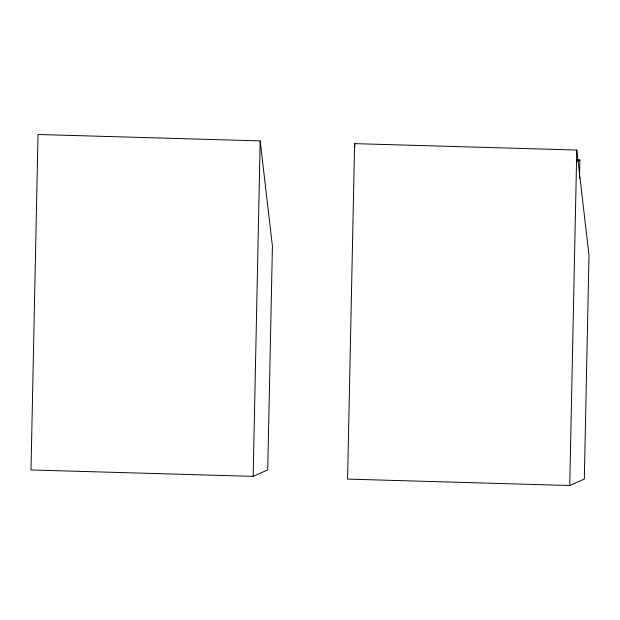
<?xml version="1.0" encoding="UTF-8"?>
<svg xmlns="http://www.w3.org/2000/svg" width="620" height="620" viewBox="0 0 620 620"><rect width="100%" height="100%" fill="white"/><g stroke="black" fill="none" stroke-linecap="round" stroke-linejoin="round"><path stroke-width="0.93" d="M253.162 476.369L260.191 140.903L38.029 134.486L31 469.952L253.162 476.369L267.731 469.89L272.42 246.241L260.191 140.903M354.609 143.631L347.58 479.097L569.741 485.514L584.319 479.035L589 255.386L576.771 150.048L354.609 143.631L354.942 146.498M569.741 485.514L576.771 150.048M579.499 178.258L579.886 160.014L577.104 159.937M577.228 161.2L579.886 160.014"/></g></svg>
